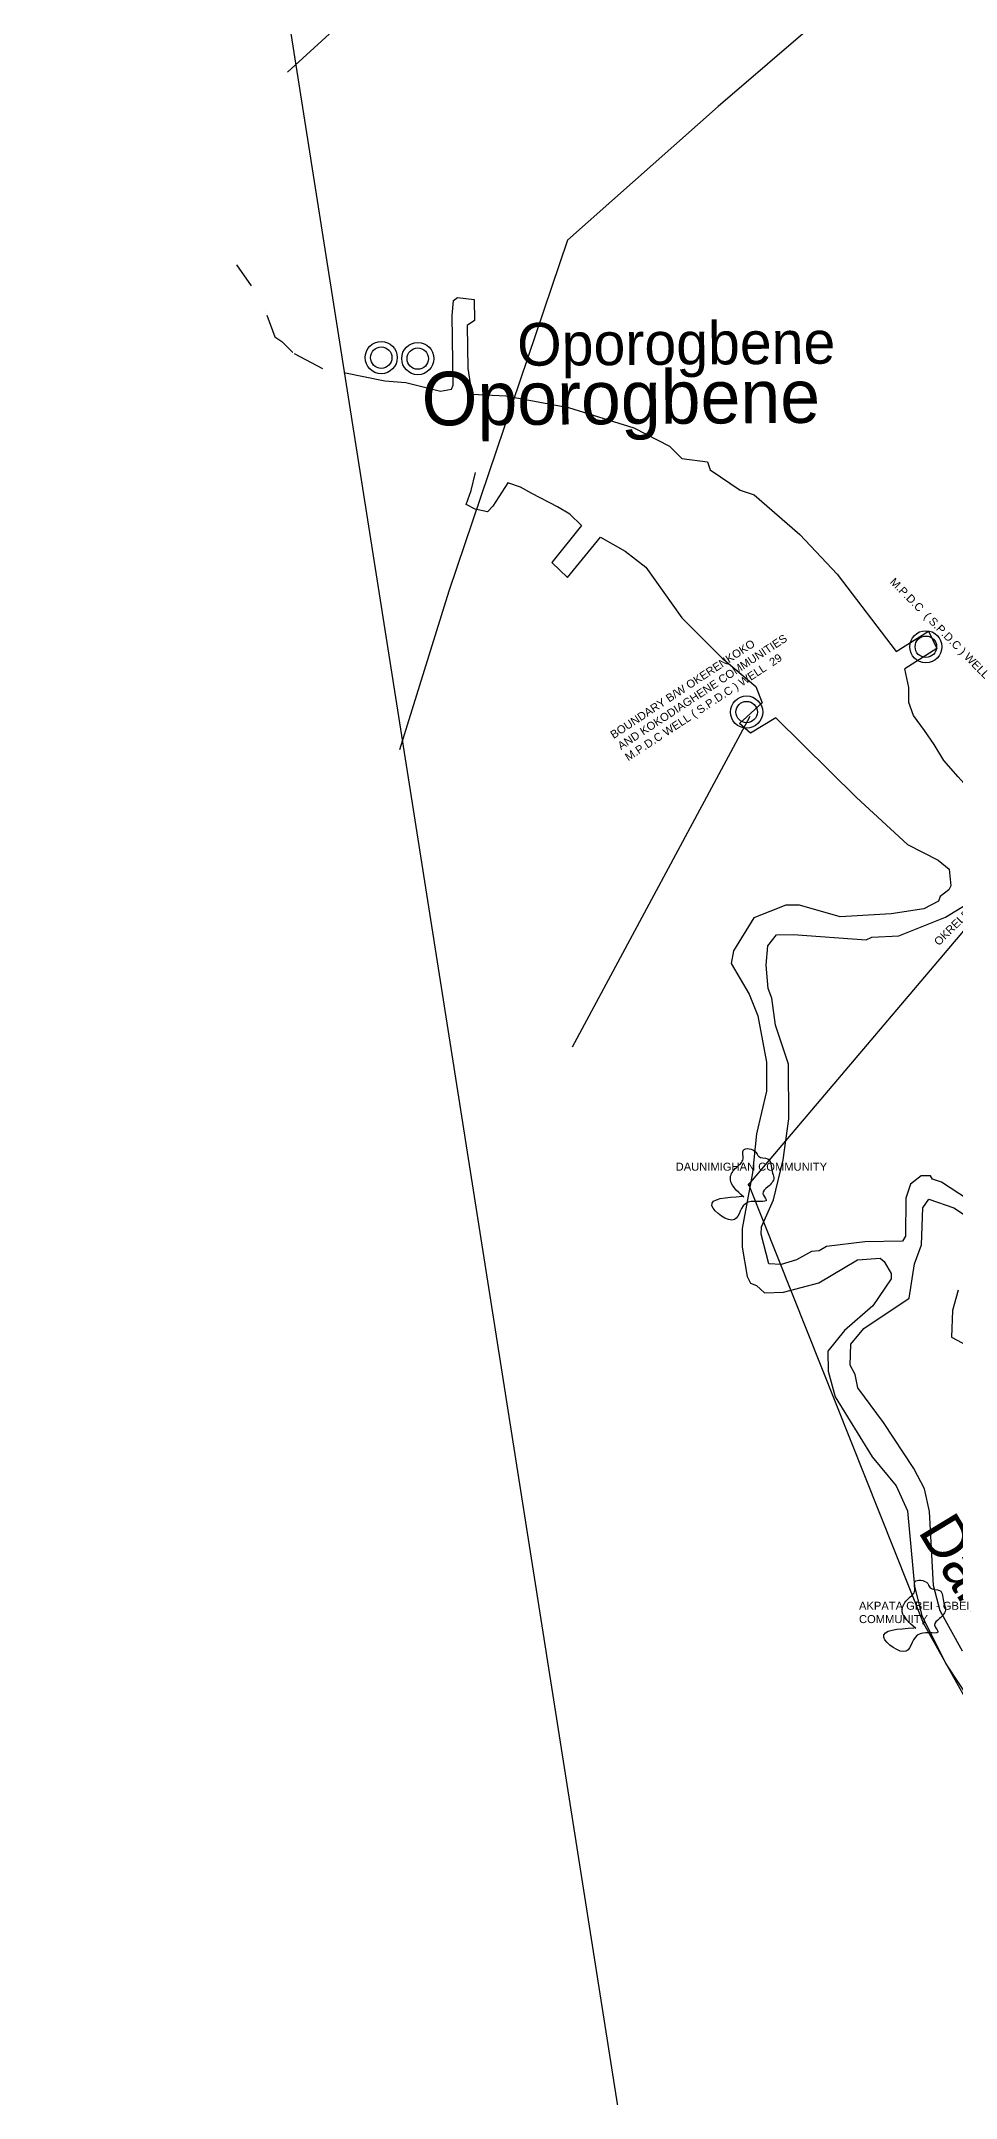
# Model space of a CAD drawing. Header units: metres. Extents: x 321186 to 621985, y 106829 to 204599.
# Drawn here: x 321256 to 325524, y 181525 to 191119 of the extents above; entities that cross this region are included whole.
import ezdxf
from ezdxf.enums import TextEntityAlignment as Align

# ---------------------------------------------------------------- set-up
doc = ezdxf.new("R2010")
doc.units = ezdxf.units.M
doc.header["$MEASUREMENT"] = 0
doc.header["$PDMODE"] = 64
doc.header["$PDSIZE"] = 5
doc.layers.get('0').update_dxf_attribs({"linetype": 'CONTINUOUS'})
for name, color, linetype in [('11', 7, 'CONTINUOUS'), ('17', 7, 'CONTINUOUS'), ('18', 7, 'CONTINUOUS'), ('8', 7, 'CONTINUOUS'), ('RIG-LOC', 7, 'CONTINUOUS')]:
    doc.layers.add(name, color=color, linetype=linetype)
doc.styles.get("Standard").update_dxf_attribs({"font": 'txt', "height": 0.2})

# ---------------------------------------------------------------- blocks, each defined once
blk = doc.blocks.new('TOWNMR')
at = {"layer": '11', "color": 7, "linetype": 'Continuous'}
for radius in [75, 50]:
    blk.add_circle((0.8, 0.8), radius, dxfattribs=at)

msp = doc.modelspace()

# ---------------------------------------------------------------- linework, layer by layer
for points in [[(324535.2, 185726.8), (324471.6, 185818.1), (324499.5, 185865.7), (324531.3, 185905.3), (324531.3, 185945), (324590.9, 185937.1), (324602.8, 185917.2), (324646.6, 185905.3), (324666.4, 185845.8), (324674.4, 185818.1), (324646.6, 185774.4), (324622.7, 185742.7), (324638.6, 185714.9), (324555.1, 185703), (324490.7, 185621.9), (324385.8, 185686.5), (324527.3, 185730.8)], [(325336.6, 183714), (325273, 183805.3), (325300.8, 183852.9), (325332.6, 183892.6), (325332.6, 183932.2), (325392.2, 183924.3), (325404.2, 183904.5), (325447.9, 183892.6), (325467.8, 183833.1), (325475.7, 183805.3), (325447.9, 183761.6), (325424.1, 183729.9), (325440, 183702.1), (325356.5, 183690.2), (325292, 183609.1), (325187.2, 183673.8), (325328.6, 183718)]]:
    msp.add_spline(points, degree=3)
at = {"layer": '17', "color": 151, "linetype": 'Continuous'}
for points in [[(323980, 193552.2), (324077.5, 193350.8), (324140.2, 193107.8), (324151.7, 192983.6), (324149.5, 192898.5), (324067.4, 192521.1), (324042.9, 192456.5), (323991.7, 192367.7), (323792, 192124.8), (323670.3, 191995.1), (323607.6, 191957.4), (323502.6, 191850.3), (323268.7, 191659.1), (322602, 191152.7), (322405.2, 190973.7)], [(323980, 193552.2), (324077.5, 193350.8), (324140.2, 193107.8), (324151.7, 192983.6), (324149.5, 192898.5), (324067.4, 192521.1), (324042.9, 192456.5), (323991.7, 192367.7), (323792, 192124.8), (323670.3, 191995.1), (323607.6, 191957.4), (323502.6, 191850.3), (323268.7, 191659.1), (322602, 191152.7), (322405.2, 190973.7)], [(322167, 190074.7), (322235.4, 189977.4)], [(322167, 190074.7), (322235.4, 189977.4)], [(322308.6, 189840.7), (322345.8, 189738.8), (322379.7, 189718.2), (322430.9, 189667)], [(322308.6, 189840.7), (322345.8, 189738.8), (322379.7, 189718.2), (322430.9, 189667)], [(322436.8, 189661.1), (322568.7, 189592.4)], [(322436.8, 189661.1), (322568.7, 189592.4)], [(322668.1, 189572.6), (322859.5, 189534.4), (322957.6, 189525.8), (323119.5, 189485.8), (323171.2, 189495.4)], [(322668.1, 189572.6), (322859.5, 189534.4), (322957.6, 189525.8), (323119.5, 189485.8), (323171.2, 189495.4)], [(323264.8, 189472.1), (323423.7, 189464.8), (323715.9, 189410.6), (324020.6, 189314.9), (324187.8, 189229.7), (324244.5, 189171.3), (324364.3, 189157.1), (324377.5, 189118.6), (324518, 189024.8), (324582, 189002.5), (324795.5, 188817.4), (324969.5, 188631.9), (325245.3, 188272.5)], [(323264.8, 189472.1), (323423.7, 189464.8), (323715.9, 189410.6), (324020.6, 189314.9), (324187.8, 189229.7), (324244.5, 189171.3), (324364.3, 189157.1), (324377.5, 189118.6), (324518, 189024.8), (324582, 189002.5), (324795.5, 188817.4), (324969.5, 188631.9), (325245.3, 188272.5)], [(323776.4, 188859.2), (323723.3, 188912.8), (323664.4, 188947.3), (323544.7, 189009), (323491.9, 189038.1), (323433.1, 189057.9)], [(323776.4, 188859.2), (323723.3, 188912.8), (323664.4, 188947.3), (323544.7, 189009), (323491.9, 189038.1), (323433.1, 189057.9)], [(323865.5, 188804.3), (323981.4, 188739.8), (324077.8, 188664.4), (324245.9, 188428.5), (324432.9, 188240.4), (324590.8, 188108.6), (324619.7, 188032.9)], [(323865.5, 188804.3), (323981.4, 188739.8), (324077.8, 188664.4), (324245.9, 188428.5), (324432.9, 188240.4), (324590.8, 188108.6), (324619.7, 188032.9)], [(325934.7, 187456.8), (325807.1, 187482.5), (325690.3, 187532.1), (325601, 187612.2), (325533.9, 187687.4), (325466.8, 187762.6), (325421.9, 187837.9), (325377.1, 187903.2), (325326.7, 187973.4), (325304.1, 188033.8), (325303.6, 188104.4), (325286.3, 188190.5)], [(325934.7, 187456.8), (325807.1, 187482.5), (325690.3, 187532.1), (325601, 187612.2), (325533.9, 187687.4), (325466.8, 187762.6), (325421.9, 187837.9), (325377.1, 187903.2), (325326.7, 187973.4), (325304.1, 188033.8), (325303.6, 188104.4), (325286.3, 188190.5)], [(324683.8, 187962.2), (325060.6, 187590.7), (325297.9, 187371.3), (325441.2, 187298.2), (325492.2, 187256.3), (325499.7, 187178.3), (325499.6, 187178.3)], [(324683.8, 187962.2), (325060.6, 187590.7), (325297.9, 187371.3), (325441.2, 187298.2), (325492.2, 187256.3), (325499.7, 187178.3), (325499.6, 187178.3)]]:
    msp.add_lwpolyline(points, dxfattribs=at)
msp.add_lwpolyline([(322301, 189861.7), (322301, 189861.7)], close=True, dxfattribs=at)
at = {"layer": '18', "color": 143, "linetype": 'Continuous'}
for points in [[(323171.2, 189495.4), (323179, 189513.9), (323173.2, 189838.7), (323179.9, 189909), (323197.9, 189923), (323276.3, 189913.2), (323278, 189815.9), (323242.9, 189792.7), (323247.3, 189592), (323264.8, 189472.1)], [(323171.2, 189495.4), (323179, 189513.9), (323173.2, 189838.7), (323179.9, 189909), (323197.9, 189923), (323276.3, 189913.2), (323278, 189815.9), (323242.9, 189792.7), (323247.3, 189592), (323264.8, 189472.1)], [(323433.1, 189057.9), (323363.9, 188950.4), (323337.8, 188922.6), (323281.1, 188935.1), (323238.5, 188956.9), (323262.3, 189023.2), (323282.8, 189106.8)], [(323433.1, 189057.9), (323363.9, 188950.4), (323337.8, 188922.6), (323281.1, 188935.1), (323238.5, 188956.9), (323262.3, 189023.2), (323282.8, 189106.8)], [(323776.4, 188859.2), (323639, 188686.8), (323711.5, 188616.7), (323865.5, 188804.3)], [(323776.4, 188859.2), (323639, 188686.8), (323711.5, 188616.7), (323865.5, 188804.3)], [(325245.3, 188272.5), (325396.7, 188367.2), (325434.5, 188286.3), (325286.3, 188190.5)], [(325245.3, 188272.5), (325396.7, 188367.2), (325434.5, 188286.3), (325286.3, 188190.5)], [(324683.8, 187962.2), (324565.2, 187891.2), (324515, 187936.3), (324619.7, 188032.9)], [(324683.8, 187962.2), (324565.2, 187891.2), (324515, 187936.3), (324619.7, 188032.9)], [(325499.6, 187178.3), (325491.6, 187159.6), (325450.5, 187128.9), (325442, 187107.4), (325374.8, 187072.2), (325222.5, 187047.7), (324983.3, 187033.8), (324794.7, 187088.1), (324730.6, 187089.1), (324581.7, 187029.6), (324486.5, 186875.6), (324475.9, 186816.6), (324559.4, 186673.9), (324599, 186572.1), (324640.8, 186355.9), (324640.2, 186220.3), (324593.6, 186021.9), (324575.4, 185840.1), (324526.4, 185579.7), (324527, 185493.7), (324549.7, 185356.9), (324565, 185324.8), (324594.1, 185314.4), (324630.6, 185280.7), (324719.9, 185283), (324884.8, 185327.1), (325064.7, 185434.5), (325170.9, 185441.8), (325189.9, 185426.5), (325221.9, 185370.7), (325222.3, 185345), (325135.9, 185219.2), (325003.8, 185105), (324925.9, 185007.7), (324927.9, 184914.9), (324960.7, 184796), (325133.9, 184516), (325244.4, 184380.4), (325297.9, 184263.3), (325330.5, 183911.2), (325365.1, 183775.1), (325476.1, 183549.7), (325889.1, 182925.8)], [(325499.6, 187178.3), (325491.6, 187159.6), (325450.5, 187128.9), (325442, 187107.4), (325374.8, 187072.2), (325222.5, 187047.7), (324983.3, 187033.8), (324794.7, 187088.1), (324730.6, 187089.1), (324581.7, 187029.6), (324486.5, 186875.6), (324475.9, 186816.6), (324559.4, 186673.9), (324599, 186572.1), (324640.8, 186355.9), (324640.2, 186220.3), (324593.6, 186021.9), (324575.4, 185840.1), (324526.4, 185579.7), (324527, 185493.7), (324549.7, 185356.9), (324565, 185324.8), (324594.1, 185314.4), (324630.6, 185280.7), (324719.9, 185283), (324884.8, 185327.1), (325064.7, 185434.5), (325170.9, 185441.8), (325189.9, 185426.5), (325221.9, 185370.7), (325222.3, 185345), (325135.9, 185219.2), (325003.8, 185105), (324925.9, 185007.7), (324927.9, 184914.9), (324960.7, 184796), (325133.9, 184516), (325244.4, 184380.4), (325297.9, 184263.3), (325330.5, 183911.2), (325365.1, 183775.1), (325476.1, 183549.7), (325889.1, 182925.8)], [(325734.8, 185613.9), (325457.1, 185796.3), (325414.6, 185810.9), (325405, 185826.8), (325362.1, 185826.6), (325311.3, 185787.9), (325289.6, 185722.2), (325288.2, 185545.1), (325274.4, 185521.8), (325098.7, 185518.9), (324919.9, 185496.5), (324886.6, 185476.8), (324849.7, 185473.7), (324780.5, 185434.3), (324709.2, 185412.4), (324651.2, 185415.4), (324615.8, 185554.2), (324617.3, 185587.6), (324672.4, 185714.9), (324717.7, 185900.9), (324744.6, 186091.9), (324742.5, 186347.2), (324682.6, 186529.1), (324664.9, 186654.1), (324647.3, 186699.7), (324639.4, 186808.5), (324646.2, 186898.2), (324687.6, 186950.2), (324764.8, 186952.5), (325104.7, 186926.9), (325132.3, 186939.7), (325256.9, 186945.6), (325475.7, 187032.2), (325640.7, 187133.3)], [(325734.8, 185613.9), (325457.1, 185796.3), (325414.6, 185810.9), (325405, 185826.8), (325362.1, 185826.6), (325311.3, 185787.9), (325289.6, 185722.2), (325288.2, 185545.1), (325274.4, 185521.8), (325098.7, 185518.9), (324919.9, 185496.5), (324886.6, 185476.8), (324849.7, 185473.7), (324780.5, 185434.3), (324709.2, 185412.4), (324651.2, 185415.4), (324615.8, 185554.2), (324617.3, 185587.6), (324672.4, 185714.9), (324717.7, 185900.9), (324744.6, 186091.9), (324742.5, 186347.2), (324682.6, 186529.1), (324664.9, 186654.1), (324647.3, 186699.7), (324639.4, 186808.5), (324646.2, 186898.2), (324687.6, 186950.2), (324764.8, 186952.5), (325104.7, 186926.9), (325132.3, 186939.7), (325256.9, 186945.6), (325475.7, 187032.2), (325640.7, 187133.3)], [(325553.9, 183608.8), (325450.7, 183797.5), (325419.7, 183915.4), (325400.4, 184260.7), (325377.8, 184366.8), (325327.1, 184461.3), (325186.2, 184675.9), (325065.9, 184837.7), (325054.6, 184900.2), (325030.9, 184942.7), (325034, 185041.6), (325094.2, 185114.2), (325306.5, 185255.1), (325330.7, 185415), (325363.9, 185504.9), (325369.6, 185676.8), (325397.9, 185716.6), (325514.7, 185676.4), (325680.1, 185566.3)], [(325553.9, 183608.8), (325450.7, 183797.5), (325419.7, 183915.4), (325400.4, 184260.7), (325377.8, 184366.8), (325327.1, 184461.3), (325186.2, 184675.9), (325065.9, 184837.7), (325054.6, 184900.2), (325030.9, 184942.7), (325034, 185041.6), (325094.2, 185114.2), (325306.5, 185255.1), (325330.7, 185415), (325363.9, 185504.9), (325369.6, 185676.8), (325397.9, 185716.6), (325514.7, 185676.4), (325680.1, 185566.3)], [(325534.4, 185293.1), (325507.5, 185197.6), (325503.3, 185073.2), (325629.7, 185006.5)], [(325534.4, 185293.1), (325507.5, 185197.6), (325503.3, 185073.2), (325629.7, 185006.5)]]:
    msp.add_lwpolyline(points, dxfattribs=at)
at = {"layer": '8', "color": 1, "linetype": 'Continuous'}
msp.add_lwpolyline([(327593.3, 193541.8), (324414.5, 190814.3), (323711.1, 190189.7), (323158.9, 188553.2), (322928.2, 187812.7)], dxfattribs=at)
msp.add_lwpolyline([(327593.3, 193541.8), (324414.5, 190814.3), (323711.1, 190189.7), (323158.9, 188553.2), (322928.2, 187812.7)], dxfattribs=at)
at = {"layer": 'RIG-LOC', "color": 2}
msp.add_line((324906, 175398.7), (321256, 198556.2), dxfattribs=at)
at = {"layer": 'RIG-LOC', "color": 3}
for p, q in [((324563, 187968), (323734.3, 186426.8)), ((324557, 185785), (325699, 187132)), ((325372, 183739), (324557, 185785)), ((326101, 182434), (325372, 183739))]:
    msp.add_line(p, q, dxfattribs=at)
for p in [(324557, 185785), (325372, 183739)]:
    msp.add_point(p, dxfattribs=at)

# ---------------------------------------------------------------- block references
at = {"layer": '11', "color": 7, "linetype": 'Continuous'}
for p in [(322842, 189641.7), (322842, 189641.7), (323012.4, 189637.2), (323012.4, 189637.2), (325382.8, 188293.1), (325382.8, 188293.1), (324546.7, 187988.5), (324546.7, 187988.5)]:
    msp.add_blockref('TOWNMR', p, dxfattribs=at)

# ---------------------------------------------------------------- texts
at = {"char_height": 37.325, "width": 5525.486, "attachment_point": 1}
for s, insert, rotation in [('{\\fArial|b0|i0|c0|p34;M.P.D.C  ( S.P.D.C ) WELL  }', (325239.4, 188619.6), 314.65531), ('{\\fArial|b0|i0|c0|p34;BOUNDARY B/W OKERENKOKO\\PAND KOKODIAGHENE COMMUNITIES\\PM.P.D.C WELL ( S.P.D.C ) WELL  29}', (323906.6, 187894.4), 33.30024), ('{\\fArial|b0|i0|c0|p34;OKRELEMENE COMMUNITY}', (325418, 186923.1), 44.80499), ('{\\fArial|b0|i0|c0|p34;DAUNIMIGHAN COMMUNITY}', (324216.3, 185887.5), 359.99255), ('{\\fArial|b0|i0|c0|p34;AKPATA GBEI - GBEI\\PCOMMUNITY}', (325071.7, 183839.5), 359.99255)]:
    msp.add_mtext(s, dxfattribs=dict(at, insert=insert, rotation=rotation))
at = {"layer": '11', "color": 7, "linetype": 'Continuous'}
for height, p in [(199.66, (324219.2, 189684.5)), (250, (323960.9, 189426.3))]:
    msp.add_text('Oporogbene', height=height, rotation=0.39858, dxfattribs=at).set_placement(p, align=Align.MIDDLE)
at = {"layer": '18', "color": 143, "linetype": 'Continuous'}
msp.add_text('Dantima Creek', height=199.747, rotation=301.19535, dxfattribs=at).set_placement((325894.3, 183459.6), align=Align.MIDDLE)
msp.add_text('Dantima Creek', height=199.747, rotation=301.19535, dxfattribs=at).set_placement((325894.3, 183459.6), align=Align.MIDDLE)

doc.saveas('drawing.dxf')
